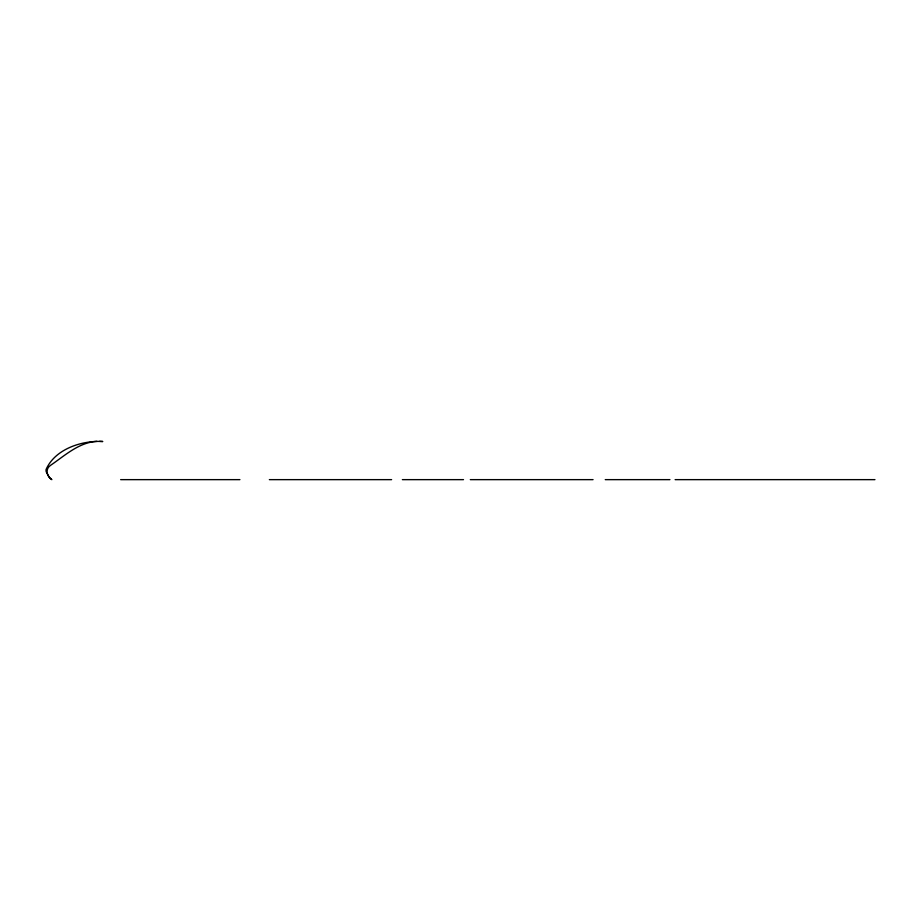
<?xml version="1.0" encoding="UTF-8"?>
<svg xmlns="http://www.w3.org/2000/svg" width="921" height="921" viewBox="0 0 921 921"><rect width="100%" height="100%" fill="white"/><g stroke="black" fill="none" stroke-linecap="round" stroke-linejoin="round"><path stroke-width="1.38" d="M96.866 441.355C78.964 442.402 64.919 455.492 50.759 465.209C44.91 468.835 46.66 476.491 51.841 479.645A22 22 0 0 1 48.997 476.859L46.234 471.805A7.046 7.034 0 0 1 46.085 469.48C55.099 449.034 81.739 440.33 102.772 441.504L99.572 441.366M120.651 479.645L239.921 479.645M269.358 479.645L391.598 479.645M402.373 479.645L463.493 479.645M470.32 479.645L593.055 479.645M605.258 479.645L669.935 479.645M675.128 479.645L874.95 479.645"/></g></svg>
